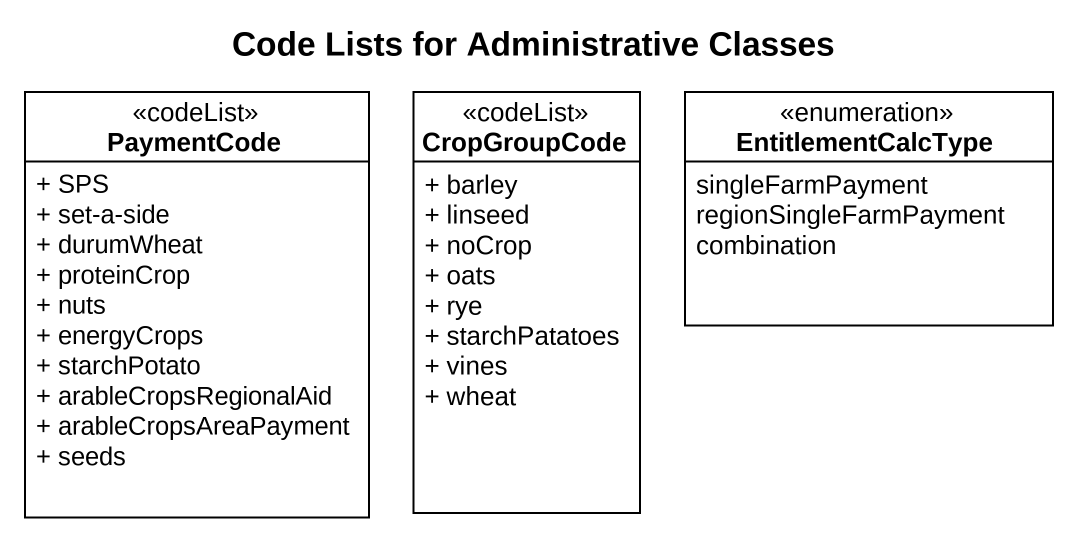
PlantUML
@startuml
title Code Lists for Administrative Classes
hide circle
hide empty members
skinparam classAttributeIconSize 0
class PaymentCode <<codeList>> #FFFFFF {
  + SPS
  + set-a-side
  + durumWheat
  + proteinCrop
  + nuts
  + energyCrops
  + starchPotato
  + arableCropsRegionalAid
  + arableCropsAreaPayment
  + seeds
}
class CropGroupCode <<codeList>> #FFFFFF {
  + barley
  + linseed
  + noCrop
  + oats
  + rye
  + starchPatatoes
  + vines
  + wheat
}
enum EntitlementCalcType #FFFFFF {
  singleFarmPayment
  regionSingleFarmPayment
  combination
}
@enduml
